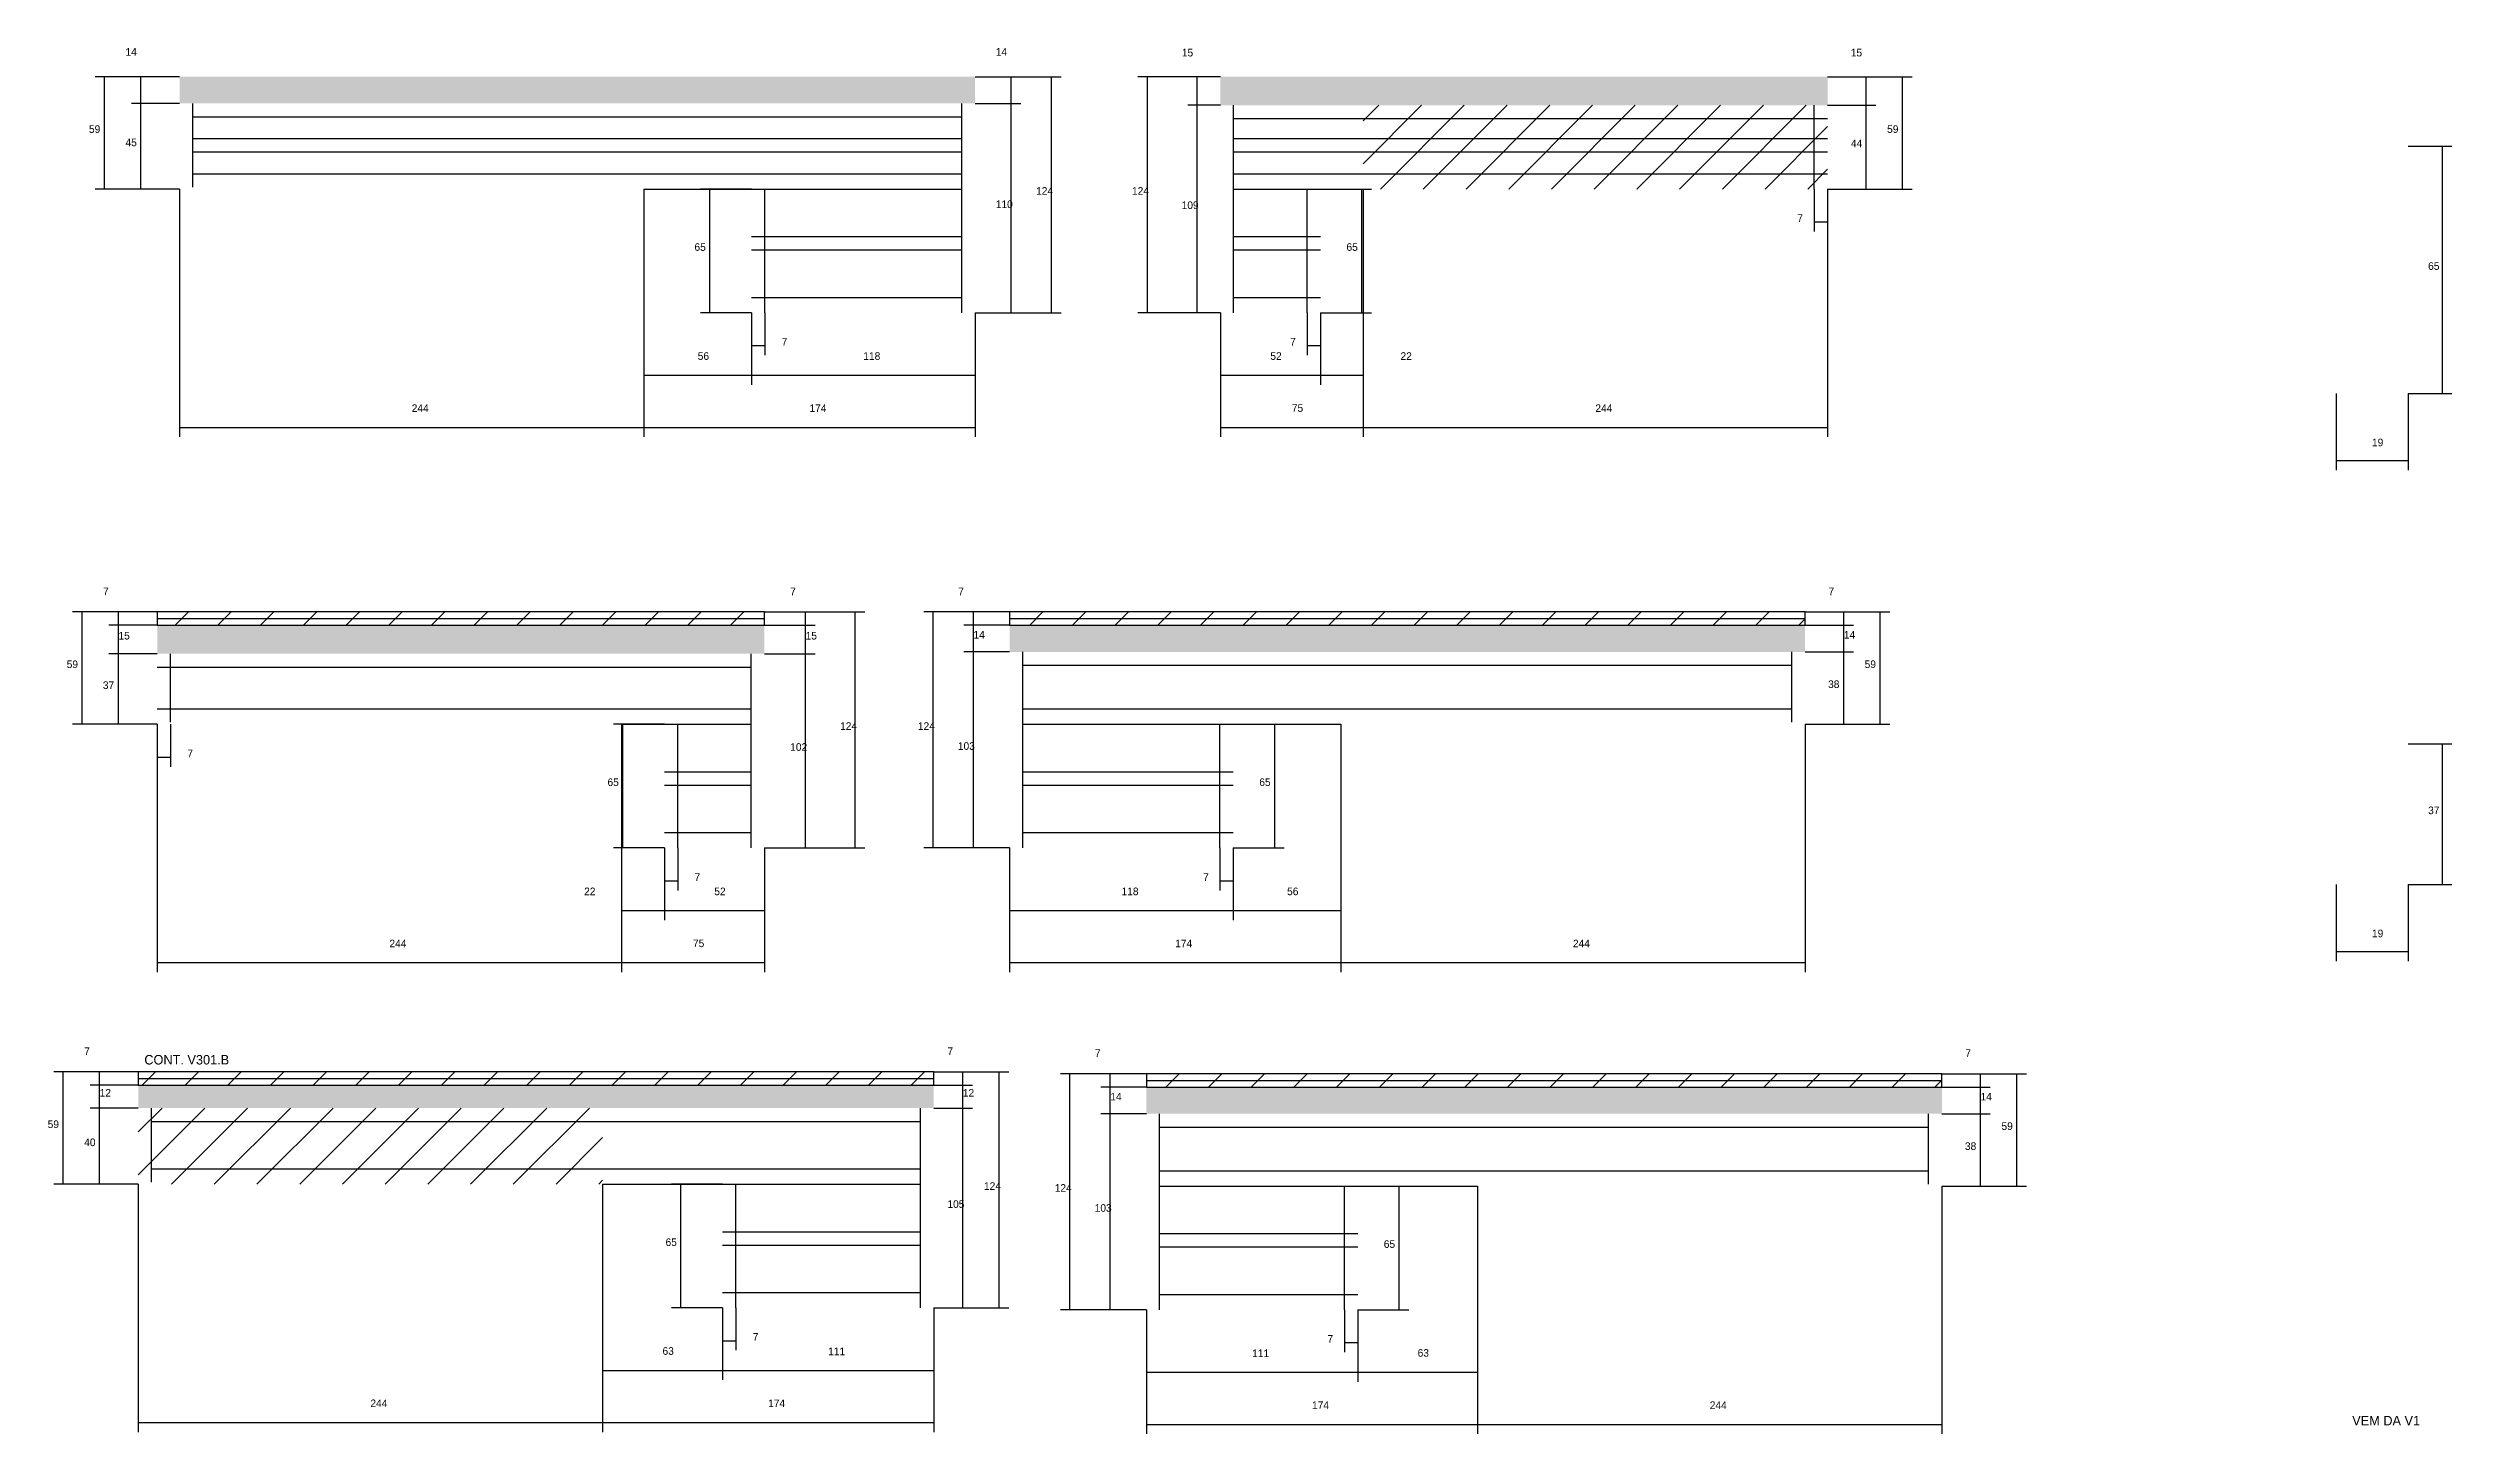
# Model space of a CAD drawing. Header units: metres. Extents: x 3906 to 8002, y 6939 to 8299.
# Drawn here: x 6739 to 8002, y 7570 to 8299 of the extents above; entities that cross this region are included whole.
import ezdxf

# ---------------------------------------------------------------- set-up
doc = ezdxf.new("R2010")
doc.units = ezdxf.units.M
for name, color, linetype in [('COTA', 241, 'Continuous'), ('Painéis', 200, 'Continuous'), ('REAPROVEITAMENTO', 251, 'Continuous'), ('SARR_2.2x7', 40, 'Continuous'), ('Texto Seção', 7, 'Continuous')]:
    doc.layers.add(name, color=color, linetype=linetype)

msp = doc.modelspace()

# ---------------------------------------------------------------- hatches: boundary and pattern name
at = {"layer": 'COTA'}
h = msp.add_hatch(dxfattribs=at)
h.set_pattern_fill('AR-CONC', scale=0.03)
h.paths.add_polyline_path([(7225.8, 8283.7), (6807.8, 8283.7), (6807.8, 8283.7), (6807.8, 8269.7), (6807.8, 8269.7), (7225.8, 8269.7), (7225.8, 8269.7), (7225.8, 8283.7)])
h = msp.add_hatch(dxfattribs=at)
h.set_pattern_fill('AR-CONC', scale=0.03)
h.paths.add_polyline_path([(7354.8, 8283.7), (7354.8, 8268.7), (7354.8, 8268.7), (7673.8, 8268.7), (7673.8, 8268.7), (7673.8, 8283.7), (7673.8, 8283.7), (7354.8, 8283.7)])
h = msp.add_hatch(dxfattribs=at)
h.set_pattern_fill('AR-CONC', scale=0.03)
h.paths.add_polyline_path([(7115.1, 7980.4), (7115.1, 7995.4), (7115.1, 7995.4), (6796.1, 7995.4), (6796.1, 7995.4), (6796.1, 7980.4), (6796.1, 7980.4), (7115.1, 7980.4)])
h = msp.add_hatch(dxfattribs=at)
h.set_pattern_fill('AR-CONC', scale=0.03)
h.paths.add_polyline_path([(7244, 7995.4), (7662, 7995.4), (7662, 7995.4), (7662, 7981.4), (7662, 7981.4), (7244, 7981.4), (7244, 7981.4), (7244, 7995.4)])
h = msp.add_hatch(dxfattribs=at)
h.set_pattern_fill('AR-CONC', scale=0.03)
h.paths.add_polyline_path([(7204.1, 7753.6), (6786.1, 7753.6), (6786.1, 7753.6), (6786.1, 7741.6), (6786.1, 7741.6), (7204.1, 7741.6), (7204.1, 7741.6), (7204.1, 7753.6)])
h = msp.add_hatch(dxfattribs=at)
h.set_pattern_fill('AR-CONC', scale=0.03)
h.paths.add_polyline_path([(7315.9, 7752.6), (7733.9, 7752.6), (7733.9, 7752.6), (7733.9, 7738.6), (7733.9, 7738.6), (7315.9, 7738.6), (7315.9, 7738.6), (7315.9, 7752.6)])
at = {"layer": 'REAPROVEITAMENTO'}
h = msp.add_hatch(dxfattribs=at)
h.set_pattern_fill('ANSI31', scale=5)
h.paths.add_polyline_path([(7429.8, 8268.7), (7429.8, 8224.7), (7429.8, 8224.7), (7673.8, 8224.7), (7673.8, 8224.7), (7673.8, 8268.7), (7673.8, 8268.7), (7429.8, 8268.7)])
h = msp.add_hatch(dxfattribs=at)
h.set_pattern_fill('ANSI31', scale=5)
h.paths.add_polyline_path([(6796.1, 8002.4), (6796.1, 7995.4), (6796.1, 7995.4), (7040.1, 7995.4), (7040.1, 7995.4), (7040.1, 8002.4), (7040.1, 8002.4), (6796.1, 8002.4)])
h = msp.add_hatch(dxfattribs=at)
h.set_pattern_fill('ANSI31', scale=5)
h.paths.add_polyline_path([(6953.6, 8002.4), (6953.6, 7995.4), (6953.6, 7995.4), (7115.1, 7995.4), (7115.1, 7995.4), (7115.1, 8002.4), (7115.1, 8002.4), (6953.6, 8002.4)])
h = msp.add_hatch(dxfattribs=at)
h.set_pattern_fill('ANSI31', scale=5)
h.paths.add_polyline_path([(7244, 8002.4), (7244, 7995.4), (7244, 7995.4), (7500.5, 7995.4), (7500.5, 7995.4), (7500.5, 8002.4), (7500.5, 8002.4), (7244, 8002.4)])
h = msp.add_hatch(dxfattribs=at)
h.set_pattern_fill('ANSI31', scale=5)
h.paths.add_polyline_path([(7500.5, 8002.4), (7500.5, 7995.4), (7500.5, 7995.4), (7662, 7995.4), (7662, 7995.4), (7662, 8002.4), (7662, 8002.4), (7500.5, 8002.4)])
h = msp.add_hatch(dxfattribs=at)
h.set_pattern_fill('ANSI31', scale=5)
h.paths.add_polyline_path([(6786.1, 7760.6), (6786.1, 7753.6), (6786.1, 7753.6), (7042.6, 7753.6), (7042.6, 7753.6), (7042.6, 7760.6), (7042.6, 7760.6), (6786.1, 7760.6)])
h = msp.add_hatch(dxfattribs=at)
h.set_pattern_fill('ANSI31', scale=5)
h.paths.add_polyline_path([(7042.6, 7760.6), (7042.6, 7753.6), (7042.6, 7753.6), (7204.1, 7753.6), (7204.1, 7753.6), (7204.1, 7760.6), (7204.1, 7760.6), (7042.6, 7760.6)])
h = msp.add_hatch(dxfattribs=at)
h.set_pattern_fill('ANSI31', scale=5)
h.paths.add_polyline_path([(7315.9, 7759.6), (7315.9, 7752.6), (7315.9, 7752.6), (7572.4, 7752.6), (7572.4, 7752.6), (7572.4, 7759.6), (7572.4, 7759.6), (7315.9, 7759.6)])
h = msp.add_hatch(dxfattribs=at)
h.set_pattern_fill('ANSI31', scale=5)
h.paths.add_polyline_path([(7572.4, 7759.6), (7572.4, 7752.6), (7572.4, 7752.6), (7733.9, 7752.6), (7733.9, 7752.6), (7733.9, 7759.6), (7733.9, 7759.6), (7572.4, 7759.6)])
h = msp.add_hatch(dxfattribs=at)
h.set_pattern_fill('ANSI31', scale=5)
h.paths.add_polyline_path([(6786.1, 7741.6), (6786.1, 7701.6), (6786.1, 7701.6), (7030.1, 7701.6), (7030.1, 7701.6), (7030.1, 7741.6), (7030.1, 7741.6), (6786.1, 7741.6)])

# ---------------------------------------------------------------- linework, layer by layer
at = {"layer": 'COTA'}
for p, q in [((7978.9, 8247.2), (8001.9, 8247.2)), ((7996.9, 8117.2), (7996.9, 8247.2)), ((7666.8, 8224.7), (7666.8, 8202.4)), ((7673.8, 8224.7), (7673.8, 8202.4)), ((7666.8, 8207.4), (7673.8, 8207.4)), ((7108.3, 8159.7), (7108.3, 8137.4)), ((7115.3, 8159.7), (7115.3, 8137.4)), ((7400.3, 8159.7), (7400.3, 8137.4)), ((7407.3, 8159.7), (7407.3, 8137.4)), ((7108.3, 8142.4), (7115.3, 8142.4)), ((7400.3, 8142.4), (7407.3, 8142.4)), ((7941, 8117.2), (7941, 8077)), ((7978.9, 8117.2), (7978.9, 8077)), ((7978.9, 8117.2), (8001.9, 8117.2)), ((7941, 8082), (7978.9, 8082)), ((6796.1, 7943.4), (6796.1, 7921)), ((6803.1, 7943.4), (6803.1, 7921)), ((7978.9, 7933.1), (8001.9, 7933.1)), ((7996.9, 7859.1), (7996.9, 7933.1)), ((6796.1, 7926), (6803.1, 7926)), ((7062.6, 7878.4), (7062.6, 7856)), ((7069.6, 7878.4), (7069.6, 7856)), ((7354.5, 7878.4), (7354.5, 7856)), ((7361.5, 7878.4), (7361.5, 7856)), ((7062.6, 7861), (7069.6, 7861)), ((7354.5, 7861), (7361.5, 7861)), ((7941, 7859.1), (7941, 7818.9)), ((7978.9, 7859.1), (7978.9, 7818.9)), ((7978.9, 7859.1), (8001.9, 7859.1)), ((7941, 7823.9), (7978.9, 7823.9)), ((7093.1, 7636.6), (7093.1, 7614.3)), ((7100.1, 7636.6), (7100.1, 7614.3)), ((7419.9, 7635.6), (7419.9, 7613.3)), ((7426.9, 7635.6), (7426.9, 7613.3)), ((7093.1, 7619.3), (7100.1, 7619.3)), ((7419.9, 7618.3), (7426.9, 7618.3))]:
    msp.add_line(p, q, dxfattribs=at)
at = {"layer": 'Painéis'}
for p, q in [((6807.8, 8283.7), (6763.4, 8283.7)), ((6768.4, 8224.7), (6768.4, 8283.7)), ((6807.8, 8283.7), (6782.5, 8283.7)), ((6787.5, 8269.7), (6787.5, 8283.7)), ((7225.8, 8283.7), (7249.8, 8283.7)), ((7225.8, 8283.7), (7271, 8283.7)), ((7244.8, 8269.7), (7244.8, 8283.7)), ((7266, 8159.7), (7266, 8283.7)), ((7354.8, 8283.7), (7311.4, 8283.7)), ((7316.4, 8159.7), (7316.4, 8283.7)), ((7354.8, 8283.7), (7337.6, 8283.7)), ((7342.6, 8268.7), (7342.6, 8283.7)), ((7673.8, 8283.7), (7699.1, 8283.7)), ((7673.8, 8283.7), (7718.2, 8283.7)), ((7694.1, 8268.7), (7694.1, 8283.7)), ((7713.2, 8224.7), (7713.2, 8283.7)), ((6807.8, 8269.7), (6782.5, 8269.7)), ((6807.8, 8269.7), (6782.5, 8269.7)), ((6787.5, 8224.7), (6787.5, 8269.7)), ((7225.8, 8269.7), (7249.8, 8269.7)), ((7225.8, 8269.7), (7249.8, 8269.7)), ((7244.8, 8159.7), (7244.8, 8269.7)), ((7354.8, 8268.7), (7337.6, 8268.7)), ((7354.8, 8268.7), (7337.6, 8268.7)), ((7342.6, 8159.7), (7342.6, 8268.7)), ((7673.8, 8268.7), (7699.1, 8268.7)), ((7673.8, 8268.7), (7699.1, 8268.7)), ((7694.1, 8224.7), (7694.1, 8268.7)), ((6807.8, 8224.7), (6763.4, 8224.7)), ((6807.8, 8224.7), (6782.5, 8224.7)), ((6807.8, 8224.7), (6807.8, 8094.4)), ((7051.8, 8224.7), (7051.8, 8094.4)), ((7051.8, 8224.7), (7051.8, 8094.4)), ((7108.3, 8224.7), (7081.5, 8224.7)), ((7086.5, 8159.7), (7086.5, 8224.7)), ((7407.3, 8224.7), (7434.1, 8224.7)), ((7429.1, 8159.7), (7429.1, 8224.7)), ((7429.8, 8224.7), (7429.8, 8094.4)), ((7429.8, 8224.7), (7429.8, 8094.4)), ((7673.8, 8224.7), (7673.8, 8094.4)), ((7673.8, 8224.7), (7699.1, 8224.7)), ((7673.8, 8224.7), (7718.2, 8224.7)), ((7051.8, 8159.7), (7051.8, 8121.8)), ((7108.3, 8159.7), (7081.5, 8159.7)), ((7108.3, 8159.7), (7108.3, 8121.8)), ((7108.3, 8159.7), (7108.3, 8121.8)), ((7225.8, 8159.7), (7225.8, 8094.4)), ((7225.8, 8159.7), (7225.8, 8121.8)), ((7225.8, 8159.7), (7249.8, 8159.7)), ((7225.8, 8159.7), (7271, 8159.7)), ((7354.8, 8159.7), (7311.4, 8159.7)), ((7354.8, 8159.7), (7337.6, 8159.7)), ((7354.8, 8159.7), (7354.8, 8094.4)), ((7354.8, 8159.7), (7354.8, 8121.8)), ((7407.3, 8159.7), (7434.1, 8159.7)), ((7407.3, 8159.7), (7407.3, 8121.8)), ((7407.3, 8159.7), (7407.3, 8121.8)), ((7429.8, 8159.7), (7429.8, 8121.8)), ((7051.8, 8126.8), (7108.3, 8126.8)), ((7108.3, 8126.8), (7225.8, 8126.8)), ((7354.8, 8126.8), (7407.3, 8126.8)), ((7407.3, 8126.8), (7429.8, 8126.8)), ((6807.8, 8099.4), (7051.8, 8099.4)), ((7051.8, 8099.4), (7225.8, 8099.4)), ((7354.8, 8099.4), (7429.8, 8099.4)), ((7429.8, 8099.4), (7673.8, 8099.4)), ((6796.1, 8002.4), (6751.6, 8002.4)), ((6756.6, 7943.4), (6756.6, 8002.4)), ((6796.1, 8002.4), (6770.7, 8002.4)), ((6775.7, 7995.4), (6775.7, 8002.4)), ((7115.1, 8002.4), (7167.9, 8002.4)), ((7115.1, 8002.4), (7141.8, 8002.4)), ((7136.8, 7995.4), (7136.8, 8002.4)), ((7162.9, 7878.4), (7162.9, 8002.4)), ((7244, 8002.4), (7198.9, 8002.4)), ((7203.9, 7878.4), (7203.9, 8002.4)), ((7244, 8002.4), (7220, 8002.4)), ((7225, 7995.4), (7225, 8002.4)), ((7662, 8002.4), (7706.5, 8002.4)), ((7662, 8002.4), (7687.4, 8002.4)), ((7682.4, 7995.4), (7682.4, 8002.4)), ((7701.5, 7943.4), (7701.5, 8002.4)), ((6796.1, 7995.4), (6770.7, 7995.4)), ((6796.1, 7995.4), (6770.7, 7995.4)), ((6775.7, 7980.4), (6775.7, 7995.4)), ((7115.1, 7995.4), (7141.8, 7995.4)), ((7115.1, 7995.4), (7141.8, 7995.4)), ((7136.8, 7980.4), (7136.8, 7995.4)), ((7244, 7995.4), (7220, 7995.4)), ((7244, 7995.4), (7220, 7995.4)), ((7225, 7981.4), (7225, 7995.4)), ((7662, 7995.4), (7687.4, 7995.4)), ((7662, 7995.4), (7687.4, 7995.4)), ((7682.4, 7981.4), (7682.4, 7995.4)), ((6796.1, 7980.4), (6770.7, 7980.4)), ((6796.1, 7980.4), (6770.7, 7980.4)), ((6775.7, 7943.4), (6775.7, 7980.4)), ((7115.1, 7980.4), (7141.8, 7980.4)), ((7115.1, 7980.4), (7141.8, 7980.4)), ((7136.8, 7878.4), (7136.8, 7980.4)), ((7244, 7981.4), (7220, 7981.4)), ((7244, 7981.4), (7220, 7981.4)), ((7225, 7878.4), (7225, 7981.4)), ((7662, 7981.4), (7687.4, 7981.4)), ((7662, 7981.4), (7687.4, 7981.4)), ((7682.4, 7943.4), (7682.4, 7981.4)), ((6796.1, 7943.4), (6751.6, 7943.4)), ((6796.1, 7943.4), (6770.7, 7943.4)), ((6796.1, 7943.4), (6796.1, 7813.1)), ((7062.6, 7943.4), (7035.8, 7943.4)), ((7040.1, 7943.4), (7040.1, 7813.1)), ((7040.1, 7943.4), (7040.1, 7813.1)), ((7040.8, 7878.4), (7040.8, 7943.4)), ((7361.5, 7943.4), (7388.3, 7943.4)), ((7383.3, 7878.4), (7383.3, 7943.4)), ((7418, 7943.4), (7418, 7813.1)), ((7418, 7943.4), (7418, 7813.1)), ((7662, 7943.4), (7662, 7813.1)), ((7662, 7943.4), (7687.4, 7943.4)), ((7662, 7943.4), (7706.5, 7943.4)), ((7062.6, 7878.4), (7035.8, 7878.4)), ((7040.1, 7878.4), (7040.1, 7840.4)), ((7062.6, 7878.4), (7062.6, 7840.4)), ((7062.6, 7878.4), (7062.6, 7840.4)), ((7115.1, 7878.4), (7115.1, 7813.1)), ((7115.1, 7878.4), (7115.1, 7840.4)), ((7115.1, 7878.4), (7141.8, 7878.4)), ((7115.1, 7878.4), (7167.9, 7878.4)), ((7244, 7878.4), (7198.9, 7878.4)), ((7244, 7878.4), (7220, 7878.4)), ((7244, 7878.4), (7244, 7813.1)), ((7244, 7878.4), (7244, 7840.4)), ((7361.5, 7878.4), (7388.3, 7878.4)), ((7361.5, 7878.4), (7361.5, 7840.4)), ((7361.5, 7878.4), (7361.5, 7840.4)), ((7418, 7878.4), (7418, 7840.4)), ((7040.1, 7845.4), (7062.6, 7845.4)), ((7062.6, 7845.4), (7115.1, 7845.4)), ((7244, 7845.4), (7361.5, 7845.4)), ((7361.5, 7845.4), (7418, 7845.4)), ((6796.1, 7818.1), (7040.1, 7818.1)), ((7040.1, 7818.1), (7115.1, 7818.1)), ((7244, 7818.1), (7418, 7818.1)), ((7418, 7818.1), (7662, 7818.1)), ((6786.1, 7760.6), (6741.7, 7760.6)), ((6746.7, 7701.6), (6746.7, 7760.6)), ((6786.1, 7760.6), (6760.8, 7760.6)), ((6765.8, 7753.6), (6765.8, 7760.6)), ((7204.1, 7760.6), (7243.5, 7760.6)), ((7204.1, 7760.6), (7224.4, 7760.6)), ((7219.4, 7753.6), (7219.4, 7760.6)), ((7238.5, 7636.6), (7238.5, 7760.6)), ((7315.9, 7759.6), (7270.7, 7759.6)), ((7275.7, 7635.6), (7275.7, 7759.6)), ((7315.9, 7759.6), (7291.9, 7759.6)), ((7296.9, 7752.6), (7296.9, 7759.6)), ((7733.9, 7759.6), (7778.3, 7759.6)), ((7733.9, 7759.6), (7759.2, 7759.6)), ((7754.2, 7752.6), (7754.2, 7759.6)), ((7773.3, 7700.6), (7773.3, 7759.6)), ((6786.1, 7753.6), (6760.8, 7753.6)), ((6786.1, 7753.6), (6760.8, 7753.6)), ((6765.8, 7741.6), (6765.8, 7753.6)), ((7204.1, 7753.6), (7224.4, 7753.6)), ((7204.1, 7753.6), (7224.4, 7753.6)), ((7219.4, 7741.6), (7219.4, 7753.6)), ((7315.9, 7752.6), (7291.9, 7752.6)), ((7315.9, 7752.6), (7291.9, 7752.6)), ((7296.9, 7738.6), (7296.9, 7752.6)), ((7733.9, 7752.6), (7759.2, 7752.6)), ((7733.9, 7752.6), (7759.2, 7752.6)), ((7754.2, 7738.6), (7754.2, 7752.6)), ((6786.1, 7741.6), (6760.8, 7741.6)), ((6786.1, 7741.6), (6760.8, 7741.6)), ((6765.8, 7701.6), (6765.8, 7741.6)), ((7204.1, 7741.6), (7224.4, 7741.6)), ((7204.1, 7741.6), (7224.4, 7741.6)), ((7219.4, 7636.6), (7219.4, 7741.6)), ((7315.9, 7738.6), (7291.9, 7738.6)), ((7315.9, 7738.6), (7291.9, 7738.6)), ((7296.9, 7635.6), (7296.9, 7738.6)), ((7733.9, 7738.6), (7759.2, 7738.6)), ((7733.9, 7738.6), (7759.2, 7738.6)), ((7754.2, 7700.6), (7754.2, 7738.6)), ((6786.1, 7701.6), (6741.7, 7701.6)), ((6786.1, 7701.6), (6760.8, 7701.6)), ((6786.1, 7701.6), (6786.1, 7571.3)), ((7030.1, 7701.6), (7030.1, 7571.3)), ((7030.1, 7701.6), (7030.1, 7571.3)), ((7093.1, 7701.6), (7066.3, 7701.6)), ((7071.3, 7636.6), (7071.3, 7701.6)), ((7426.9, 7700.6), (7453.7, 7700.6)), ((7448.7, 7635.6), (7448.7, 7700.6)), ((7489.9, 7700.6), (7489.9, 7570.3)), ((7489.9, 7700.6), (7489.9, 7570.3)), ((7733.9, 7700.6), (7733.9, 7570.3)), ((7733.9, 7700.6), (7759.2, 7700.6)), ((7733.9, 7700.6), (7778.3, 7700.6)), ((7030.1, 7636.6), (7030.1, 7598.7)), ((7093.1, 7636.6), (7066.3, 7636.6)), ((7093.1, 7636.6), (7093.1, 7598.7)), ((7093.1, 7636.6), (7093.1, 7598.7)), ((7204.1, 7636.6), (7204.1, 7571.3)), ((7204.1, 7636.6), (7204.1, 7598.7)), ((7204.1, 7636.6), (7224.4, 7636.6)), ((7204.1, 7636.6), (7243.5, 7636.6)), ((7315.9, 7635.6), (7270.7, 7635.6)), ((7315.9, 7635.6), (7291.9, 7635.6)), ((7315.9, 7635.6), (7315.9, 7570.3)), ((7315.9, 7635.6), (7315.9, 7597.7)), ((7426.9, 7635.6), (7453.7, 7635.6)), ((7426.9, 7635.6), (7426.9, 7597.7)), ((7426.9, 7635.6), (7426.9, 7597.7)), ((7489.9, 7635.6), (7489.9, 7597.7)), ((7030.1, 7603.7), (7093.1, 7603.7)), ((7093.1, 7603.7), (7204.1, 7603.7)), ((7315.9, 7602.7), (7426.9, 7602.7)), ((7426.9, 7602.7), (7489.9, 7602.7)), ((6786.1, 7576.3), (7030.1, 7576.3)), ((7030.1, 7576.3), (7204.1, 7576.3)), ((7315.9, 7575.3), (7489.9, 7575.3)), ((7489.9, 7575.3), (7733.9, 7575.3))]:
    msp.add_line(p, q, dxfattribs=at)
for points in [[(6796.1, 7995.4), (7115.1, 7995.4), (7115.1, 8002.4), (6796.1, 8002.4)], [(7244, 7995.4), (7662, 7995.4), (7662, 8002.4), (7244, 8002.4)], [(6786.1, 7753.6), (7204.1, 7753.6), (7204.1, 7760.6), (6786.1, 7760.6)], [(7315.9, 7752.6), (7733.9, 7752.6), (7733.9, 7759.6), (7315.9, 7759.6)]]:
    msp.add_lwpolyline(points, close=True, dxfattribs=at)
at = {"layer": 'SARR_2.2x7'}
for p, q in [((6814.8, 8225.7), (6814.8, 8269.7)), ((6814.8, 8262.7), (7051.8, 8262.7)), ((7051.8, 8262.7), (7218.9, 8262.7)), ((7218.9, 8159.7), (7218.9, 8269.7)), ((7361.7, 8159.7), (7361.7, 8268.7)), ((7361.7, 8261.7), (7429.8, 8261.7)), ((7429.8, 8261.7), (7673.8, 8261.7)), ((7666.8, 8224.7), (7666.8, 8268.7)), ((6814.8, 8251.2), (7051.8, 8251.2)), ((7051.8, 8251.2), (7218.9, 8251.2)), ((7361.7, 8251.2), (7429.8, 8251.2)), ((7429.8, 8251.2), (7673.8, 8251.2)), ((6814.8, 8244.2), (7051.8, 8244.2)), ((7051.8, 8244.2), (7218.9, 8244.2)), ((7361.7, 8244.2), (7429.8, 8244.2)), ((7429.8, 8244.2), (7673.8, 8244.2)), ((6814.8, 8232.7), (7051.8, 8232.7)), ((7051.8, 8232.7), (7218.9, 8232.7)), ((7051.8, 8224.7), (7218.8, 8224.7)), ((7108.3, 8224.7), (7115.3, 8224.7)), ((7115.3, 8159.7), (7115.3, 8224.7)), ((7361.7, 8232.7), (7429.8, 8232.7)), ((7361.8, 8224.7), (7429.8, 8224.7)), ((7400.3, 8159.7), (7400.3, 8224.7)), ((7400.3, 8224.7), (7407.3, 8224.7)), ((7429.8, 8232.7), (7673.8, 8232.7)), ((7108.3, 8199.7), (7218.9, 8199.7)), ((7361.7, 8199.7), (7407.3, 8199.7)), ((7108.3, 8192.7), (7218.9, 8192.7)), ((7361.7, 8192.7), (7407.3, 8192.7)), ((7108.3, 8167.7), (7218.9, 8167.7)), ((7361.7, 8167.7), (7407.3, 8167.7)), ((6796.1, 7998.9), (7040.1, 7998.9)), ((7040.1, 7998.9), (7115.1, 7998.9)), ((7244, 7998.9), (7500.5, 7998.9)), ((7500.5, 7998.9), (7662, 7998.9)), ((6796.1, 7973.4), (7040.1, 7973.4)), ((6803, 7944.4), (6803, 7980.4)), ((7040.1, 7973.4), (7108.1, 7973.4)), ((7108.1, 7878.4), (7108.1, 7980.4)), ((7251, 7878.4), (7251, 7981.4)), ((7251, 7974.4), (7418, 7974.4)), ((7418, 7974.4), (7655.1, 7974.4)), ((7655.1, 7944.4), (7655.1, 7981.4)), ((6796.1, 7951.4), (7040.1, 7951.4)), ((7040.1, 7951.4), (7108.1, 7951.4)), ((7251, 7951.4), (7418, 7951.4)), ((7418, 7951.4), (7655.1, 7951.4)), ((7040.1, 7943.4), (7108.1, 7943.4)), ((7062.6, 7943.4), (7069.6, 7943.4)), ((7069.6, 7878.4), (7069.6, 7943.4)), ((7251, 7943.4), (7418, 7943.4)), ((7354.5, 7878.4), (7354.5, 7943.4)), ((7354.5, 7943.4), (7361.5, 7943.4)), ((7062.6, 7918.4), (7108.1, 7918.4)), ((7062.6, 7911.4), (7108.1, 7911.4)), ((7251, 7918.4), (7361.5, 7918.4)), ((7251, 7911.4), (7361.5, 7911.4)), ((7062.6, 7886.4), (7108.1, 7886.4)), ((7251, 7886.4), (7361.5, 7886.4)), ((6786.1, 7757.1), (7042.6, 7757.1)), ((7042.6, 7757.1), (7204.1, 7757.1)), ((7315.9, 7756.1), (7572.4, 7756.1)), ((7572.4, 7756.1), (7733.9, 7756.1)), ((6793.1, 7702.6), (6793.1, 7741.6)), ((6793.1, 7734.6), (7030.1, 7734.6)), ((7030.1, 7734.6), (7197.2, 7734.6)), ((7197.2, 7636.6), (7197.2, 7741.6)), ((7322.8, 7635.6), (7322.8, 7738.6)), ((7322.8, 7731.6), (7489.9, 7731.6)), ((7489.9, 7731.6), (7726.9, 7731.6)), ((7726.9, 7701.6), (7726.9, 7738.6)), ((6793.1, 7709.6), (7030.1, 7709.6)), ((7030.1, 7709.6), (7197.2, 7709.6)), ((7322.8, 7708.6), (7489.9, 7708.6)), ((7489.9, 7708.6), (7726.9, 7708.6)), ((7030.1, 7701.6), (7197.2, 7701.6)), ((7093.1, 7701.6), (7100.1, 7701.6)), ((7100.1, 7636.6), (7100.1, 7701.6)), ((7322.9, 7700.6), (7489.9, 7700.6)), ((7419.9, 7635.6), (7419.9, 7700.6)), ((7419.9, 7700.6), (7426.9, 7700.6)), ((7093.1, 7676.6), (7197.2, 7676.6)), ((7093.1, 7669.6), (7197.2, 7669.6)), ((7322.8, 7675.6), (7426.9, 7675.6)), ((7322.8, 7668.6), (7426.9, 7668.6)), ((7093.1, 7644.6), (7197.2, 7644.6)), ((7322.8, 7643.6), (7426.9, 7643.6))]:
    msp.add_line(p, q, dxfattribs=at)

# ---------------------------------------------------------------- texts
at = {"layer": 'COTA'}
for s, p in [('7', (7657.9, 8207.4)), ('65', (7989.4, 8182.2)), ('7', (7124.2, 8142.4)), ('7', (7391.4, 8142.4)), ('19', (7959.9, 8089.5)), ('7', (6811.9, 7926)), ('37', (7989.4, 7896.1)), ('7', (7078.4, 7861)), ('7', (7345.7, 7861)), ('19', (7959.9, 7831.4)), ('7', (7109, 7619.3)), ('7', (7411, 7618.3))]:
    msp.add_text(s, height=4, dxfattribs=at).set_placement(p)
at = {"layer": 'Painéis'}
for s, p in [('14', (6779.4, 8294.8)), ('14', (7236.7, 8294.8)), ('15', (7334.5, 8294.4)), ('15', (7686, 8294.4)), ('59', (6760.2, 8254.2)), ('45', (6779.4, 8247.2)), ('44', (7686.1, 8246.7)), ('59', (7705.1, 8254.2)), ('124', (7257.9, 8221.7)), ('124', (7308.3, 8221.7)), ('110', (7236.7, 8214.7)), ('109', (7334.4, 8214.2)), ('65', (7078.4, 8192.2)), ('65', (7421, 8192.2)), ('56', (7080.1, 8134.9)), ('118', (7167.1, 8134.9)), ('52', (7381, 8134.9)), ('22', (7449.4, 8134.9)), ('244', (6929.8, 8107.5)), ('174', (7138.8, 8107.5)), ('75', (7392.3, 8107.6)), ('244', (7551.8, 8107.5)), ('7', (6767.6, 8011.2)), ('7', (7128.7, 8011.2)), ('7', (7217, 8011.2)), ('7', (7674.3, 8011.2)), ('15', (6775.7, 7987.9)), ('15', (7136.8, 7987.9)), ('14', (7225, 7988.4)), ('14', (7682.4, 7988.4)), ('59', (6748.5, 7972.9)), ('59', (7693.3, 7972.9)), ('37', (6767.5, 7961.9)), ('38', (7674.1, 7962.4)), ('102', (7128.7, 7929.4)), ('124', (7154.9, 7940.4)), ('124', (7195.8, 7940.4)), ('103', (7216.8, 7929.9)), ('65', (7032.7, 7910.9)), ('65', (7375.2, 7910.9)), ('22', (7020.4, 7853.5)), ('52', (7088.8, 7853.5)), ('118', (7302.8, 7853.5)), ('56', (7389.8, 7853.5)), ('244', (6918.1, 7826.1)), ('75', (7077.6, 7826.2)), ('174', (7331, 7826.1)), ('244', (7540, 7826.1)), ('7', (6757.7, 7769.5)), ('7', (7211.3, 7769.5)), ('7', (7288.8, 7768.5)), ('7', (7746.2, 7768.5)), ('12', (6765.8, 7747.6)), ('12', (7219.4, 7747.6)), ('14', (7296.9, 7745.6)), ('14', (7754.2, 7745.6)), ('59', (6738.5, 7731.1)), ('59', (7765.2, 7730.1)), ('40', (6757.7, 7721.6)), ('38', (7746, 7719.6)), ('105', (7211.3, 7689.1)), ('124', (7230.5, 7698.6)), ('124', (7267.7, 7697.6)), ('103', (7288.7, 7687.1)), ('65', (7063.2, 7669.1)), ('65', (7440.6, 7668.1)), ('63', (7061.6, 7611.9)), ('111', (7148.6, 7611.7)), ('111', (7371.4, 7610.7)), ('63', (7458.4, 7610.9)), ('244', (6908.1, 7584.4)), ('174', (7117.1, 7584.4)), ('174', (7402.9, 7583.4)), ('244', (7611.9, 7583.4))]:
    msp.add_text(s, height=4, dxfattribs=at).set_placement(p)
at = {"layer": 'Texto Seção'}
for s, p in [('CONT. V301.B', (6789.3, 7764.5)), ('VEM DA V1', (7949.5, 7574.8))]:
    msp.add_text(s, height=5, dxfattribs=at).set_placement(p)

doc.saveas('drawing.dxf')
